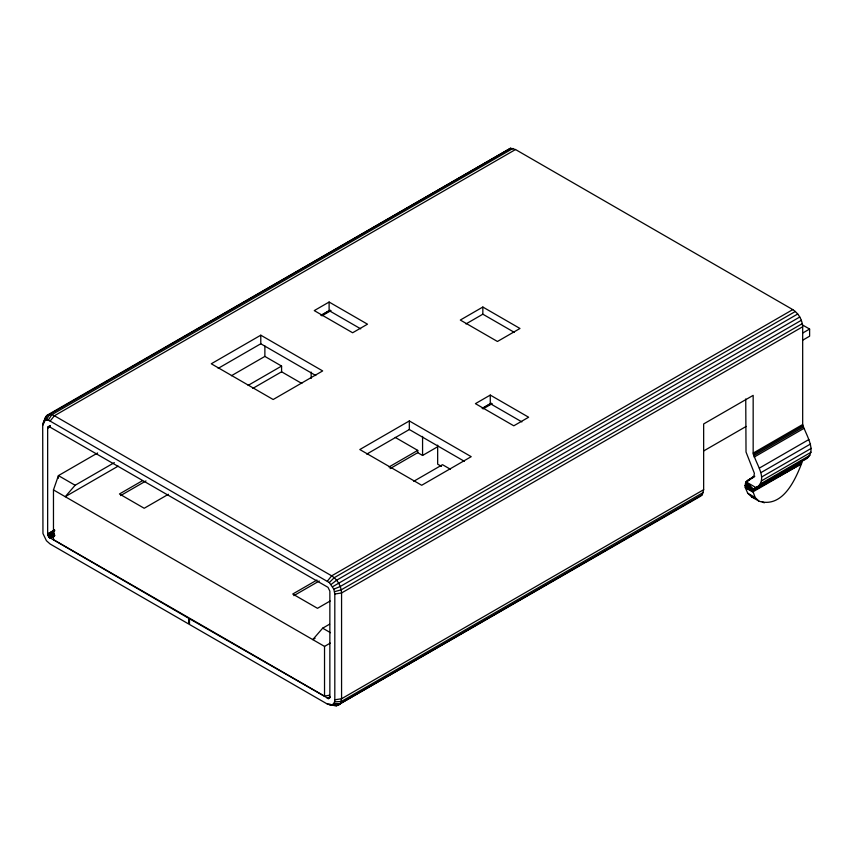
<?xml version="1.0" encoding="UTF-8"?>
<svg xmlns="http://www.w3.org/2000/svg" width="854" height="854" viewBox="0 0 854 854"><rect width="100%" height="100%" fill="white"/><g stroke="black" fill="none" stroke-linecap="round" stroke-linejoin="round"><path stroke-width="1.28" d="M749.62 479.937L746.161 481.934L752.609 490.559L755.16 497.508L759.089 501.234C783.353 508.493 795.981 478.496 802.653 460.765C819.637 454.029 806.048 435.636 802.675 424.523L802.675 326.762C802.344 319.919 798.533 313.311 792.779 309.607L515.517 149.535L510.564 148.212L47.408 415.065L45.838 416.528L42.7 425.377L42.956 533.504L46.415 540.71L50.13 544.009L188.755 624.039L188.755 618.328L48.891 537.187L47.653 533.996L47.653 428.238L48.891 426.477L328.021 587.349L329.857 591.171L329.857 696.928L328.619 698.689L189.492 618.755L189.492 624.466L327.381 704.08L336.625 705.788L700.76 496.11L702.33 494.647L703.653 489.694L703.653 423.947L753.164 395.37L753.164 453.111C757.06 467.181 770.393 480.887 752.609 490.559L745.019 485.563L746.161 481.934L753.847 476.148L754.392 473.351L746.022 452.022L745.745 398.957M44.515 421.47L44.846 418.706M329.302 704.892C332.505 705.97 335.099 702.821 334.811 699.789L334.811 594.021L333.818 589.164L329.302 582.567L50.13 421.086C47.643 419.325 43.618 419.997 42.956 423.306M329.548 695.177L324.531 696.149L53.471 539.643L53.471 489.908L58.424 475.614L97.634 452.972M43.693 421.662L45.838 416.528M332.633 704.593L338.675 705.158L340.244 703.696L341.568 698.743L341.568 592.975C341.248 586.143 337.426 579.535 331.672 575.831L54.41 415.759L51.848 414.67L47.408 415.065L44.878 420.574M42.7 425.377L44.056 422.452M46.415 420.093L49.468 414.436M48.208 420.275L51.848 414.67L512.955 148.447M50.13 421.086L54.41 415.759L515.517 149.535M327.381 581.158L331.672 575.831L792.779 309.607M114.34 462.622L75.131 485.264L65.224 496.697L118.162 466.135M329.601 624.189L322.673 628.181L312.777 639.614L315.083 638.29M329.302 582.567L334.234 577.699L795.341 311.486M331.096 584.456L336.625 580.218L797.721 314.005M54.186 533.408L48.891 537.187L54.357 534.209M49.489 537.817L54.581 534.444M48.379 536.44L53.951 533.077M745.328 483.62L752.609 490.559L801.628 461.779L752.897 489.737L746.161 481.934L755.939 487.581M752.897 489.737L802.109 461.203L753.452 489.171L746.161 481.934M49.297 414.521L510.564 148.212M47.739 427.544L50.044 426.21M47.653 428.238L49.959 426.904M260.79 335.195L211.28 363.783L273.173 399.512L322.673 370.924L260.79 335.195L260.79 343.767L315.799 375.536M329.11 302.038L314.261 310.61L352.627 332.761L367.487 324.189L329.11 302.038L329.11 310.61L360.719 328.854M218.186 368.362L260.79 343.767M321.115 315.233L329.11 310.61M321.211 315.457L330.349 310.183M321.894 315.852L331.032 310.578M231.423 375.728L264.879 356.417L281.585 366.067L281.585 371.789L252.816 388.399M248.14 385.378L281.585 366.067M142.511 480.663L119.443 493.986L144.198 508.269L168.419 494.285M47.984 535.618L53.781 532.715M120.595 495.598L145.981 480.951M482.841 307.034L460.317 320.047L497.444 341.483L519.979 328.48L482.841 307.034L482.841 314.187L514.354 332.377M465.953 323.944L482.841 314.187M409.322 420.947L359.812 449.535L421.695 485.264L471.205 456.676L409.322 420.947L409.322 429.519L464.33 461.288M366.718 454.114L409.322 429.519M490.271 395.082L475.422 403.654L513.788 425.804L528.637 417.232L490.271 395.082L490.271 403.654L521.869 421.897M482.275 408.276L490.271 403.654M482.371 408.5L491.509 403.227M483.044 408.895L492.192 403.622M388.986 466.989L417.734 450.389L417.734 452.673L390.139 468.611M417.734 452.673L422.57 455.46L437.579 446.802M413.742 481.282L442.489 464.683L450.368 469.23M316.951 580.037L292.73 594.032L317.485 608.315L330.167 600.992M293.883 595.644L319.257 580.998M332.633 586.709L799.782 317.005M801.351 320.282L340.244 586.495L333.818 589.164M802.344 323.613L341.237 589.826L334.554 591.662M802.675 326.762L341.568 592.975L334.811 594.021M802.771 332.996L809.613 329.046L809.613 336.198L802.749 340.159M53.471 489.908L324.531 646.403L330.252 643.105M703.653 450.965L746.15 426.434M330.327 697.302L328.021 698.636L330.284 697.408M753.164 453.111L802.675 424.523M753.281 454.392L802.792 425.804M753.612 455.748L803.123 427.16M754.157 457.103L803.667 428.527M703.653 489.694L341.568 698.743L334.811 699.789M703.322 492.459L341.237 701.508L334.554 701.86M340.084 703.792L702.33 494.647M759.355 468.109L808.866 439.532M747.923 480.236L754.829 476.244M761.031 472.582L810.531 443.995M747.271 480.717L754.178 476.724M746.684 481.282L753.591 477.29M761.789 476.927L811.3 448.339M761.587 480.802L811.097 452.225M760.434 483.908L809.944 455.331M758.416 486.001L807.927 457.424M753.452 489.171L802.653 460.765M752.609 490.559L801.041 462.9L752.587 491.221L745.286 487.666L745.019 485.563L752.587 491.221L800.657 464.277L752.716 491.957L745.286 487.666L747.73 493.228L751.659 496.943L759.089 501.234M333.818 703.504L340.244 703.696M327.381 704.08L330.594 704.369M331.096 705.073L336.625 705.788M751.659 496.943L754.744 497.925M332.526 704.828L334.234 705.553M802.749 325.096L809.613 329.046M747.73 493.228L755.16 497.508M762.11 501.64L764.234 502.867M281.585 371.789L301.836 383.478M395.231 437.397L417.734 450.389M441.529 466.412L437.664 464.181L437.664 445.126M75.131 485.264L58.424 475.614L58.424 478.229M322.673 628.181L330.477 632.686M422.57 436.405L422.57 455.46M324.531 646.403L324.531 696.149M311.166 372.098L311.166 378.45M264.879 345.977L264.879 356.417M54.741 535.618L50.13 538.287L54.731 535.629M50.29 425.666L47.984 427L50.29 425.666M54.56 530.014L47.653 533.996L54.592 530.014M54.645 530.793L47.739 534.785L54.677 530.804M329.687 697.035L327.381 698.358L329.687 697.035"/></g></svg>
